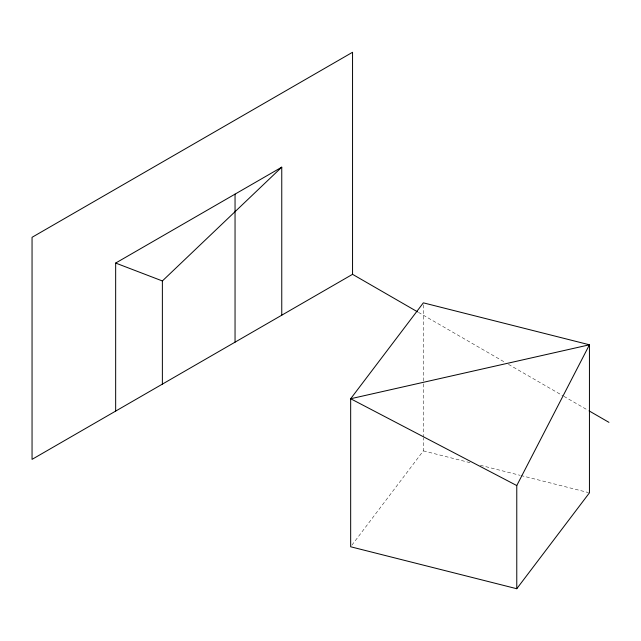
<?xml version="1.0" encoding="UTF-8"?>
<svg xmlns="http://www.w3.org/2000/svg" width="641" height="641" viewBox="0 0 641 641"><rect width="100%" height="100%" fill="white"/><g stroke="black" fill="none" stroke-linecap="round" stroke-linejoin="round"><path stroke-width="0.48" stroke-dasharray="3.21 2.4" d="M351.869 545.187L423.34 450.871L423.34 437.875M423.34 450.871L470.662 462.826M480.317 465.27L519.907 475.269M520.877 475.51L588.478 492.584M418.381 312.327L505.004 362.341M508.465 364.344L563.038 395.85M563.904 396.346L588.158 410.352M423.34 304.844L423.34 382.861M423.34 383.863L423.34 436.874"/><path stroke-width="0.96" d="M516.774 485.558L589.44 344.794L423.34 302.84L350.667 398.742L350.667 546.773L516.774 588.726L589.44 492.833L589.44 344.794L350.667 398.742L516.774 485.558L516.774 588.726M162.373 384.119L162.373 280.95L281.76 167.157L281.76 315.196M115.66 411.089L115.66 263.058L281.76 167.157M352.55 274.324L32.05 459.365L32.05 237.314L352.55 52.274L352.55 274.324L417.515 311.83M115.66 263.058L162.373 280.95M589.031 410.849L608.95 422.355M235.047 194.127L235.047 342.166"/></g></svg>
